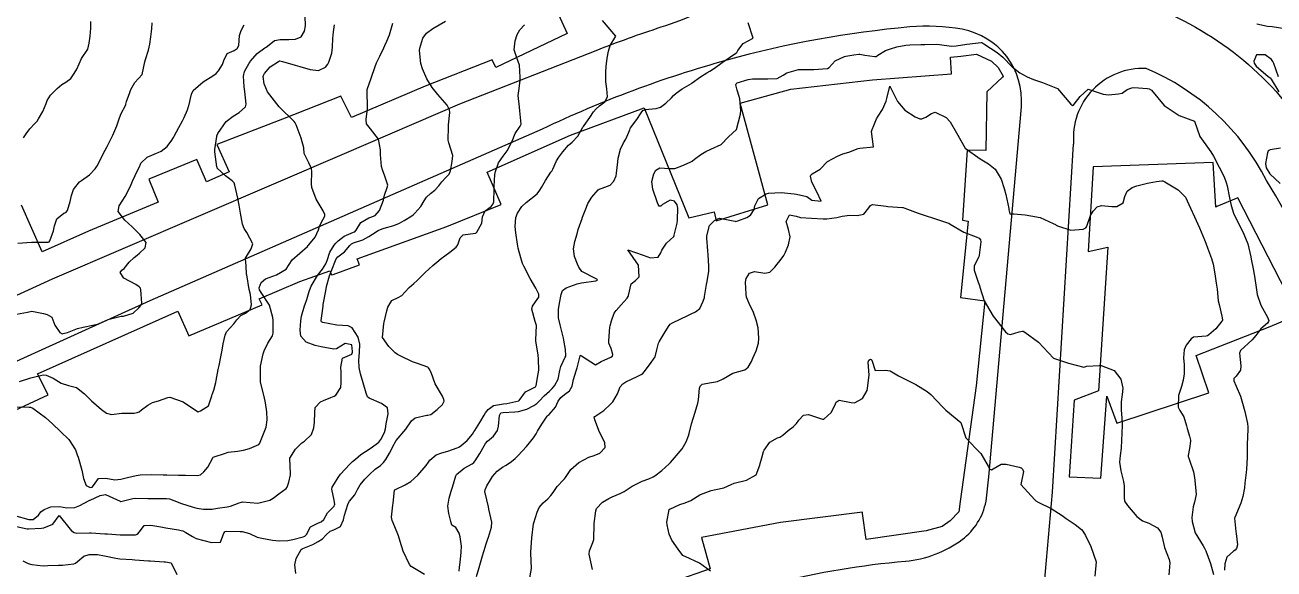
# Model space of a CAD drawing. Header units: metres. Extents: x 286371 to 293043, y 7462578 to 7466404.
# Drawn here: x 291481.8 to 291645.5, y 7463608.9 to 7463680.2 of the extents above; entities that cross this region are included whole.
import ezdxf

# ---------------------------------------------------------------- set-up
doc = ezdxf.new("R2010")
doc.units = ezdxf.units.M
doc.header["$MEASUREMENT"] = 0
for name, color, linetype in [('Curvas de Nivel 1m', 11, 'Continuous'), ('Curvas de Nivel 5m', 15, 'Continuous'), ('Edificações', 30, 'Continuous'), ('Vias primárias', 230, 'Continuous')]:
    doc.layers.add(name, color=color, linetype=linetype)

msp = doc.modelspace()

# ---------------------------------------------------------------- linework, layer by layer
at = {"layer": 'Curvas de Nivel 1m', "flags": 128}
for points, elevation in [([(291480.27, 7463614.54), (291482.09, 7463614.14), (291482.27, 7463614.13), (291483.97, 7463614.23), (291484.27, 7463614.28), (291485.43, 7463614.75), (291486.29, 7463615.89), (291487.91, 7463613.87), (291488.26, 7463613.64), (291488.53, 7463613.59), (291490.26, 7463613.62), (291490.48, 7463613.61), (291492.26, 7463613.49), (291492.59, 7463613.47), (291494.26, 7463613.36), (291494.68, 7463613.35), (291496.26, 7463613.37), (291496.56, 7463613.44), (291496.8, 7463613.74), (291497.42, 7463614.59), (291498.28, 7463614.61), (291499.58, 7463614.38), (291500.27, 7463614.28), (291501.93, 7463614), (291502.27, 7463613.94), (291502.49, 7463613.87), (291502.9, 7463613.64), (291503.74, 7463613.12), (291504.24, 7463612.89), (291505.25, 7463612.62), (291506.24, 7463612.33), (291507.41, 7463612.39), (291507.87, 7463613.56), (291508.05, 7463613.77), (291508.26, 7463613.82), (291510, 7463613.79), (291510.26, 7463613.77), (291511.24, 7463613.51), (291512.25, 7463613.05), (291512.83, 7463612.9), (291514.24, 7463612.64), (291515.13, 7463612.56), (291516.24, 7463612.6), (291516.91, 7463612.76), (291518.25, 7463613.07), (291518.49, 7463613.16), (291518.68, 7463613.4), (291519.24, 7463614.42), (291520.28, 7463614.93), (291520.6, 7463615.05), (291520.97, 7463615.36), (291521.43, 7463616.22), (291522.31, 7463617.1), (291522.39, 7463617.27), (291522.4, 7463617.34), (291522.32, 7463617.91), (291522.02, 7463619.35), (291522.08, 7463619.61), (291522.35, 7463620.07), (291522.83, 7463620.87), (291523.17, 7463621.33), (291523.76, 7463621.95), (291524.39, 7463622.61), (291524.74, 7463622.97), (291525.1, 7463623.3), (291525.83, 7463623.87), (291526.42, 7463624.27), (291527.03, 7463624.67), (291527.85, 7463625.26), (291528.17, 7463625.53), (291528.44, 7463625.87), (291528.94, 7463626.77), (291529.07, 7463627.25), (291529.16, 7463627.92), (291529.4, 7463629.24), (291529.3, 7463630.02), (291528.52, 7463630.57), (291526.91, 7463631.28), (291526.71, 7463631.45), (291526.54, 7463631.92), (291526.13, 7463633.29), (291525.78, 7463634.49), (291525.61, 7463635.29), (291525.57, 7463636.26), (291525.66, 7463637.29), (291525.7, 7463638.35), (291525.49, 7463639.29), (291524.67, 7463640.53), (291524.15, 7463640.79), (291522.68, 7463640.88), (291520.83, 7463641.23), (291520.68, 7463641.28), (291520.61, 7463641.38), (291520.6, 7463641.47), (291520.69, 7463642.09), (291520.87, 7463643.37), (291520.9, 7463643.56), (291521.23, 7463645.36), (291521.31, 7463645.93), (291521.7, 7463647.35), (291522.02, 7463648.12), (291522.48, 7463649.34), (291522.57, 7463649.57), (291522.81, 7463649.82), (291523.69, 7463650.46), (291524.37, 7463651.31), (291524.6, 7463651.55), (291524.84, 7463651.65), (291526.09, 7463652.04), (291526.85, 7463652.47), (291527.34, 7463652.78), (291528.11, 7463653.26), (291528.61, 7463653.51), (291528.87, 7463653.58), (291530.16, 7463653.94), (291530.88, 7463654.24), (291531.52, 7463654.57), (291532.51, 7463655.19), (291532.71, 7463655.37), (291532.9, 7463655.55), (291533.68, 7463656.41), (291534.13, 7463657.17), (291534.42, 7463657.67), (291534.94, 7463658.15), (291535.51, 7463658.58), (291536.05, 7463659.14), (291536.45, 7463659.65), (291536.97, 7463660.23), (291537.4, 7463660.69), (291537.59, 7463661.12), (291537.81, 7463662.31), (291537.86, 7463663.11), (291537.36, 7463664.79), (291537.29, 7463665.12), (291537.31, 7463666.89), (291537.32, 7463667.12), (291537.48, 7463668.75), (291537.43, 7463669.12), (291537.12, 7463669.71), (291535.9, 7463671.14), (291535.16, 7463672.03), (291534.49, 7463673.16), (291533.9, 7463674.47), (291533.7, 7463675.18), (291533.53, 7463676.88), (291533.55, 7463677.18), (291533.93, 7463678.5), (291534.45, 7463679.17), (291535.27, 7463679.76), (291536.93, 7463680.76)], 717), ([(291480.41, 7463615.87), (291482.29, 7463615.35), (291482.85, 7463615.38), (291483.55, 7463615.94), (291483.87, 7463616.36), (291484.31, 7463616.67), (291485.2, 7463617.03), (291486.31, 7463617.05), (291487.29, 7463616.9), (291488.31, 7463616.94), (291488.99, 7463617.18), (291490.2, 7463617.84), (291490.28, 7463617.88), (291490.32, 7463617.89), (291491.63, 7463618.52), (291492.34, 7463618.66), (291494.25, 7463617.78), (291494.32, 7463617.74), (291494.37, 7463617.73), (291494.55, 7463617.77), (291495.95, 7463618.13), (291496.33, 7463618.17), (291497.91, 7463618.14), (291498.33, 7463618.13), (291499.9, 7463618.12), (291500.33, 7463618.12), (291500.72, 7463618.06), (291501.86, 7463617.65), (291502.2, 7463617.52), (291502.32, 7463617.48), (291503.7, 7463617.01), (291504.31, 7463616.84), (291505.2, 7463616.71), (291506.31, 7463616.73), (291507.04, 7463616.85), (291508.31, 7463617.01), (291508.75, 7463617.11), (291509.88, 7463617.53), (291510.19, 7463617.65), (291510.32, 7463617.67), (291512.31, 7463617.49), (291513.87, 7463617.92), (291514.32, 7463618.16), (291515.06, 7463618.73), (291516.02, 7463619.44), (291516.16, 7463619.62), (291516.36, 7463620.26), (291516.59, 7463621.21), (291516.62, 7463621.43), (291516.51, 7463623.33), (291516.52, 7463623.43), (291517.25, 7463624.6), (291518.07, 7463625.41), (291518.29, 7463625.56), (291518.45, 7463625.66), (291519.35, 7463626.5), (291519.66, 7463627.39), (291519.74, 7463628.14), (291519.78, 7463629.39), (291519.85, 7463630.05), (291520.53, 7463630.82), (291520.91, 7463630.99), (291521.87, 7463631.35), (291522.33, 7463631.56), (291522.54, 7463631.69), (291523.19, 7463632.7), (291523.23, 7463633.33), (291523.25, 7463634.67), (291523.2, 7463635.34), (291523.43, 7463636.52), (291524.62, 7463637.06), (291524.72, 7463637.31), (291524.73, 7463637.42), (291524.64, 7463638.26), (291523.77, 7463638.46), (291522.63, 7463637.77), (291522.28, 7463637.7), (291520.63, 7463638.02), (291519.85, 7463638.17), (291518.64, 7463638.63), (291517.96, 7463639.41), (291517.86, 7463640.22), (291517.96, 7463641.42), (291518.05, 7463642.06), (291518.44, 7463643.41), (291518.51, 7463643.62), (291518.73, 7463644.24), (291519, 7463645.14), (291519.09, 7463645.4), (291519.33, 7463645.97), (291520.16, 7463647.38), (291520.79, 7463648.2), (291521.25, 7463648.9), (291521.41, 7463649.36), (291521.74, 7463650.43), (291522.31, 7463651.34), (291522.55, 7463651.63), (291522.84, 7463651.93), (291523.65, 7463652.53), (291524.86, 7463653.04), (291525.04, 7463653.12), (291525.2, 7463653.3), (291525.84, 7463654.33), (291526.89, 7463654.94), (291527.14, 7463655.02), (291527.69, 7463655.26), (291528.27, 7463655.89), (291528.78, 7463657.25), (291528.81, 7463657.36), (291528.93, 7463657.9), (291529.29, 7463658.9), (291529.35, 7463659.24), (291528.97, 7463660.42), (291528.65, 7463661.25), (291528.55, 7463661.69), (291528.38, 7463663.25), (291528.4, 7463663.88), (291528.13, 7463665.26), (291527.07, 7463666.6), (291526.55, 7463667.28), (291526.52, 7463667.86), (291526.69, 7463669.28), (291526.71, 7463669.69), (291526.63, 7463671.28), (291526.65, 7463671.79), (291527.17, 7463673.27), (291527.68, 7463674.78), (291527.88, 7463675.26), (291528.3, 7463676.17), (291528.82, 7463677.25), (291528.96, 7463677.53), (291529.25, 7463678.1), (291529.57, 7463678.93), (291529.66, 7463679.24), (291530.03, 7463680.49)], 716), ([(291480.84, 7463651.62), (291482.64, 7463651.75), (291482.84, 7463651.75), (291484.67, 7463651.75), (291484.84, 7463651.74), (291484.97, 7463651.78), (291485.05, 7463651.91), (291485.52, 7463653.25), (291485.66, 7463653.9), (291485.97, 7463654.82), (291486.9, 7463655.55), (291487.13, 7463655.65), (291487.38, 7463655.88), (291487.71, 7463657.08), (291487.87, 7463657.87), (291488.17, 7463658.64), (291488.96, 7463659.68), (291489.05, 7463659.76), (291489.19, 7463659.85), (291490.23, 7463660.58), (291490.99, 7463661.36), (291491.18, 7463661.64), (291491.28, 7463661.82), (291491.85, 7463662.97), (291492.29, 7463663.81), (291492.55, 7463664.29), (291493.05, 7463665.24), (291493.23, 7463665.61), (291493.32, 7463665.79), (291493.85, 7463667.01), (291494.09, 7463667.78), (291494.35, 7463668.53), (291495, 7463669.77), (291495.03, 7463669.85), (291495.12, 7463670.19), (291495.53, 7463671.37), (291495.68, 7463671.76), (291496.2, 7463672.7), (291497.17, 7463673.73), (291497.51, 7463675.42), (291497.6, 7463675.73), (291497.99, 7463676.95), (291498.16, 7463677.72), (291498.3, 7463678.67), (291498.41, 7463679.72), (291498.48, 7463680.51)], 712), ([(291481.06, 7463633.48), (291482.56, 7463633.95), (291484.18, 7463634.33), (291484.57, 7463634.31), (291485.47, 7463633.91), (291486.55, 7463633.23), (291487.48, 7463632.95), (291488.55, 7463632.69), (291489.61, 7463631.85), (291490.52, 7463630.95), (291491.81, 7463629.81), (291492.5, 7463629.32), (291493.14, 7463629.15), (291494.5, 7463629.3), (291496.09, 7463629.33), (291496.5, 7463629.38), (291496.74, 7463629.49), (291497.07, 7463629.73), (291497.88, 7463630.35), (291498.52, 7463630.7), (291499.28, 7463630.94), (291500.53, 7463631.38), (291500.79, 7463631.41), (291502.52, 7463630.78), (291504.27, 7463629.62), (291504.5, 7463629.5), (291504.59, 7463629.52), (291504.81, 7463629.61), (291505.83, 7463630.28), (291506.3, 7463631.59), (291506.35, 7463631.77), (291506.55, 7463632.33), (291506.79, 7463633.35), (291506.84, 7463633.58), (291507.13, 7463635.03), (291507.24, 7463635.57), (291507.48, 7463636.71), (291507.64, 7463637.57), (291507.79, 7463638.41), (291508.03, 7463639.56), (291508.22, 7463640), (291508.67, 7463640.52), (291509.17, 7463641.05), (291509.57, 7463641.54), (291510.1, 7463642.13), (291510.7, 7463642.44), (291511.3, 7463642.92), (291511.48, 7463643.51), (291511.35, 7463644.9), (291511.2, 7463645.52), (291510.86, 7463647.44), (291510.85, 7463647.52), (291510.79, 7463648.69), (291510.69, 7463649.53), (291510.69, 7463649.64), (291510.81, 7463649.88), (291511.45, 7463650.89), (291511.68, 7463651.51), (291510.86, 7463653.03), (291510.52, 7463653.53), (291510.31, 7463654.1), (291510.05, 7463655.54), (291509.88, 7463656.58), (291509.69, 7463657.54), (291509.3, 7463659.21), (291509.2, 7463659.55), (291508.97, 7463659.78), (291508.07, 7463660.47), (291506.99, 7463661.44), (291506.97, 7463661.58), (291506.96, 7463661.62), (291506.69, 7463663.59), (291506.7, 7463663.92), (291506.95, 7463665.59), (291506.96, 7463665.68), (291507.06, 7463666.01), (291508.16, 7463667.56), (291509.09, 7463668.27), (291509.86, 7463668.78), (291510.7, 7463669.52), (291510.79, 7463669.85), (291510.62, 7463671.52), (291510.54, 7463672.14), (291510.44, 7463673.53), (291510.58, 7463674.13), (291511.2, 7463675.22), (291511.3, 7463675.41), (291511.36, 7463675.51), (291512.22, 7463676.5), (291513.23, 7463677.23), (291513.39, 7463677.32), (291513.59, 7463677.48), (291514.52, 7463678.19), (291515.25, 7463678.35), (291516.37, 7463678.32), (291517.25, 7463678.38), (291518, 7463678.67), (291518.44, 7463679.41), (291518.55, 7463680.13), (291518.52, 7463681.41)], 714), ([(291481.59, 7463665.42), (291481.93, 7463665.96), (291482.42, 7463666.6), (291483.07, 7463667.3), (291483.39, 7463667.63), (291483.58, 7463667.94), (291484.13, 7463668.89), (291484.56, 7463669.92), (291484.7, 7463670.34), (291485.14, 7463671.05), (291485.58, 7463671.47), (291486.03, 7463671.9), (291486.64, 7463672.41), (291487.16, 7463672.72), (291487.81, 7463673.24), (291488.26, 7463673.87), (291488.59, 7463674.46), (291489.21, 7463675.85), (291490.02, 7463677.06), (291490.21, 7463677.84), (291490.32, 7463678.78), (291490.44, 7463679.84), (291490.44, 7463680.68)], 711), ([(291534.18, 7463608.15), (291532.41, 7463609.19), (291532.2, 7463609.45), (291531.36, 7463611.21), (291530.97, 7463612.49), (291530.77, 7463613.22), (291530.27, 7463614.4), (291529.91, 7463615.23), (291529.86, 7463615.66), (291530.03, 7463617.23), (291530.06, 7463617.49), (291530.25, 7463619.23), (291530.29, 7463619.28), (291530.35, 7463619.32), (291531.63, 7463619.93), (291532.36, 7463620.37), (291533.31, 7463621.18), (291534.39, 7463622.44), (291534.68, 7463622.87), (291534.87, 7463623.15), (291535.7, 7463623.85), (291536.42, 7463624.1), (291537.21, 7463624.33), (291538.43, 7463624.76), (291538.65, 7463624.87), (291538.98, 7463625.09), (291539.78, 7463625.74), (291540.46, 7463626.57), (291540.65, 7463626.87), (291540.78, 7463627.06), (291541.44, 7463628.09), (291541.97, 7463629.04), (291542.17, 7463629.37), (291542.51, 7463629.78), (291543.23, 7463630.31), (291544.52, 7463630.54), (291544.94, 7463630.58), (291546.52, 7463630.95), (291546.54, 7463630.95), (291546.57, 7463630.97), (291547.39, 7463632.11), (291548.55, 7463632.68), (291548.72, 7463632.77), (291548.81, 7463632.94), (291549.05, 7463634.47), (291549.16, 7463634.94), (291549.13, 7463636.41), (291549.05, 7463636.94), (291548.78, 7463638.81), (291548.77, 7463638.94), (291548.83, 7463640.8), (291548.81, 7463640.94), (291548.69, 7463641.33), (291548.25, 7463642.95), (291548.31, 7463643.36), (291548.73, 7463643.9), (291549.14, 7463644.54), (291549.15, 7463644.94), (291548.76, 7463645.72), (291548.02, 7463646.96), (291547.17, 7463648.59), (291547.02, 7463648.97), (291546.81, 7463649.7), (291546.45, 7463650.98), (291546.34, 7463651.48), (291546.15, 7463652.99), (291546.06, 7463653.8), (291546.14, 7463654.99), (291546.34, 7463655.55), (291546.92, 7463656.44), (291547.49, 7463656.96), (291548.94, 7463658.1), (291549.3, 7463658.58), (291549.5, 7463658.93), (291550.05, 7463659.83), (291550.74, 7463660.91), (291550.84, 7463661.05), (291550.99, 7463661.32), (291551.49, 7463662.41), (291551.77, 7463662.89), (291552.3, 7463663.61), (291553.04, 7463664.46), (291553.25, 7463664.66), (291553.52, 7463664.87), (291554.26, 7463665.65), (291554.94, 7463666.85), (291554.99, 7463666.93), (291555.08, 7463667.06), (291555.82, 7463668.11), (291556.33, 7463668.83), (291556.67, 7463669.26), (291557.12, 7463669.62), (291557.79, 7463670.14), (291558.15, 7463670.8), (291558.09, 7463671.87), (291557.94, 7463672.8), (291557.92, 7463674.07), (291557.97, 7463674.8), (291558.12, 7463675.89), (291558.27, 7463676.8), (291558.5, 7463677.53), (291559.25, 7463678.78), (291557.5, 7463680.81)], 719), ([(291480.7, 7463642.31), (291482.1, 7463642.57), (291482.71, 7463642.69), (291484.23, 7463642.41), (291484.7, 7463642.24), (291485.29, 7463641.92), (291485.71, 7463640.88), (291486.36, 7463639.9), (291486.66, 7463639.74), (291486.81, 7463639.75), (291487.35, 7463639.88), (291488.67, 7463640.4), (291489.42, 7463640.59), (291490.68, 7463640.88), (291491.45, 7463641.04), (291492.68, 7463641.59), (291492.82, 7463641.65), (291493.35, 7463641.78), (291494.42, 7463642.04), (291494.69, 7463642.04), (291495.99, 7463642.45), (291496.71, 7463643.13), (291496.99, 7463643.45), (291497.13, 7463643.73), (291496.98, 7463645.5), (291496.93, 7463645.73), (291496.76, 7463645.9), (291496.31, 7463646.19), (291494.77, 7463647.01), (291494.27, 7463647.77), (291494.49, 7463648.06), (291494.79, 7463648.3), (291495.43, 7463649.13), (291496.11, 7463649.75), (291496.51, 7463650.05), (291496.82, 7463650.32), (291497.54, 7463651.01), (291497.68, 7463651.72), (291496.86, 7463652.75), (291495.83, 7463653.75), (291494.89, 7463654.62), (291494.02, 7463655.78), (291494.16, 7463656.53), (291494.93, 7463657.76), (291495.62, 7463659.09), (291495.9, 7463659.75), (291496.23, 7463660.49), (291496.83, 7463661.74), (291496.88, 7463661.85), (291497, 7463662.09), (291497.82, 7463662.92), (291499.02, 7463663.41), (291499.24, 7463663.49), (291499.65, 7463663.7), (291500.42, 7463664.29), (291501.05, 7463665.14), (291501.24, 7463665.48), (291501.36, 7463665.67), (291501.96, 7463666.77), (291502.43, 7463667.65), (291502.65, 7463668.1), (291503.11, 7463669.11), (291503.23, 7463669.53), (291503.26, 7463669.64), (291503.6, 7463671.18), (291503.84, 7463671.63), (291505.16, 7463672.8), (291506.4, 7463673.59), (291506.87, 7463673.89), (291507.18, 7463674.22), (291507.7, 7463675.06), (291507.86, 7463675.56), (291508.29, 7463676.49), (291509.22, 7463676.89), (291509.63, 7463677.14), (291509.83, 7463677.54), (291509.92, 7463678.87), (291510.13, 7463679.53), (291510.54, 7463680.26)], 713), ([(291517.31, 7463608.29), (291517.18, 7463609.42), (291517.36, 7463610.26), (291518.01, 7463611.41), (291518.12, 7463611.51), (291518.23, 7463611.55), (291519.53, 7463612.09), (291520.24, 7463612.46), (291520.8, 7463612.81), (291521.26, 7463613.36), (291521.79, 7463613.83), (291522.26, 7463614.01), (291523.16, 7463614.44), (291523.54, 7463615.33), (291523.68, 7463615.93), (291524.1, 7463617.32), (291524.15, 7463617.48), (291524.32, 7463617.76), (291525.02, 7463618.62), (291525.39, 7463619.3), (291525.75, 7463619.9), (291526.36, 7463620.66), (291526.67, 7463620.98), (291526.95, 7463621.28), (291527.69, 7463621.96), (291528.39, 7463622.46), (291528.81, 7463622.83), (291529.08, 7463623.24), (291529.57, 7463624.08), (291530.18, 7463625.23), (291530.26, 7463625.4), (291530.44, 7463625.71), (291531.74, 7463627.2), (291532.48, 7463628.29), (291532.94, 7463628.72), (291534.49, 7463629.03), (291534.6, 7463629.05), (291535, 7463629.15), (291535.84, 7463629.8), (291536.51, 7463630.46), (291536.75, 7463630.89), (291536.71, 7463631.12), (291536.53, 7463631.56), (291535.56, 7463633.14), (291535.06, 7463634.67), (291534.78, 7463635.15), (291534.7, 7463635.25), (291534.6, 7463635.35), (291533.26, 7463635.83), (291532.61, 7463636.05), (291531.05, 7463636.78), (291530.62, 7463637.02), (291530.34, 7463637.22), (291529.47, 7463638.07), (291528.65, 7463639.24), (291528.85, 7463641.07), (291528.87, 7463641.24), (291529.21, 7463642.73), (291529.37, 7463643.23), (291529.88, 7463644.08), (291530.73, 7463644.48), (291531.18, 7463644.76), (291531.6, 7463645.2), (291532.16, 7463645.78), (291532.76, 7463646.32), (291533.21, 7463646.73), (291533.66, 7463647.17), (291534.23, 7463647.72), (291534.79, 7463648.25), (291535.27, 7463648.68), (291535.79, 7463649.14), (291536.34, 7463649.6), (291536.82, 7463649.95), (291537.49, 7463650.45), (291538.32, 7463651.1), (291538.54, 7463651.4), (291538.85, 7463652.32), (291539.22, 7463652.73), (291540.86, 7463652.92), (291540.95, 7463652.97), (291541.03, 7463653.06), (291541.67, 7463654.26), (291541.77, 7463655.05), (291542.11, 7463655.84), (291542.91, 7463656.42), (291543.19, 7463656.76), (291543.24, 7463657.03), (291543.28, 7463658.7), (291543.3, 7463659.03), (291543.4, 7463660.61), (291543.47, 7463661.03), (291543.88, 7463662.14), (291544.49, 7463663.01), (291545.02, 7463663.71), (291545.65, 7463664.99), (291546.05, 7463665.99), (291546.72, 7463666.97), (291546.82, 7463667.22), (291546.68, 7463668.97), (291546.61, 7463669.47), (291546.44, 7463670.97), (291546.52, 7463671.61), (291546.73, 7463672.97), (291546.73, 7463673.41), (291546.62, 7463674.97), (291546.26, 7463675.94), (291545.94, 7463676.98), (291546.07, 7463678.16), (291546.31, 7463678.98), (291546.65, 7463679.6), (291547.28, 7463680.26)], 718), ([(291541, 7463607.88), (291541.33, 7463609.05), (291541.76, 7463610.58), (291541.89, 7463611.04), (291541.97, 7463611.3), (291542.24, 7463612.15), (291542.47, 7463612.81), (291542.55, 7463613.03), (291542.95, 7463614.35), (291542.99, 7463615.02), (291542.62, 7463616.71), (291542.55, 7463617.03), (291542.33, 7463617.93), (291542.08, 7463619.04), (291542.11, 7463619.27), (291542.36, 7463619.77), (291542.81, 7463620.58), (291543.09, 7463621.02), (291543.71, 7463621.69), (291544.39, 7463622.21), (291544.88, 7463622.51), (291545.56, 7463622.99), (291546.04, 7463623.35), (291546.42, 7463623.7), (291547, 7463624.39), (291547.52, 7463624.96), (291547.95, 7463625.44), (291548.45, 7463626.09), (291548.8, 7463626.6), (291549, 7463626.94), (291549.53, 7463627.87), (291550.25, 7463628.92), (291550.38, 7463629.03), (291550.5, 7463629.12), (291551.34, 7463630.08), (291551.7, 7463630.9), (291552.04, 7463631.39), (291552.54, 7463631.77), (291553.19, 7463632.23), (291553.52, 7463632.87), (291553.72, 7463633.71), (291554.07, 7463634.86), (291554.19, 7463635.26), (291554.59, 7463636.85), (291554.6, 7463636.87), (291554.61, 7463636.91), (291554.74, 7463636.85), (291556.6, 7463635.65), (291557.34, 7463636.07), (291558.61, 7463636.65), (291558.82, 7463636.79), (291558.86, 7463637.03), (291558.63, 7463637.79), (291558.33, 7463638.49), (291558.33, 7463638.8), (291558.47, 7463640.59), (291558.5, 7463640.79), (291558.68, 7463641.41), (291559.05, 7463642.43), (291559.28, 7463642.78), (291559.97, 7463643.51), (291560.73, 7463644.4), (291560.87, 7463644.61), (291560.93, 7463644.75), (291561.24, 7463646.26), (291561.83, 7463646.74), (291562.32, 7463647.19), (291562.24, 7463648.73), (291560.83, 7463650.75), (291562.82, 7463650.06), (291563.81, 7463649.71), (291564.82, 7463649.78), (291565.16, 7463650.36), (291565.29, 7463650.69), (291565.9, 7463651.63), (291566.86, 7463652.5), (291566.9, 7463652.63), (291566.91, 7463652.66), (291567.29, 7463654.25), (291567.35, 7463654.66), (291567.38, 7463656.19), (291567.28, 7463656.66), (291566.93, 7463657.13), (291566.36, 7463657.25), (291565.37, 7463656.69), (291565.14, 7463656.47), (291564.92, 7463656.48), (291564.81, 7463656.7), (291564.73, 7463656.89), (291564.08, 7463658.71), (291563.97, 7463659.71), (291564.24, 7463660.71), (291564.51, 7463661.18), (291565, 7463661.5), (291566.26, 7463661.41), (291567, 7463661.42), (291567.9, 7463661.75), (291569.01, 7463662.23), (291569.26, 7463662.38), (291569.58, 7463662.63), (291570.38, 7463663.26), (291571.03, 7463663.64), (291571.69, 7463663.94), (291573.04, 7463664.57), (291574.04, 7463665.57), (291575.07, 7463666.54), (291575.59, 7463668.53), (291575.62, 7463669.04), (291575.49, 7463670.54), (291575.44, 7463670.84), (291575.15, 7463671.69), (291575, 7463672.37), (291575.04, 7463672.54), (291575.17, 7463672.64), (291576.6, 7463673.09), (291577.17, 7463673.16), (291578.48, 7463673.18), (291579.17, 7463673.16), (291580.39, 7463673.24), (291581.18, 7463673.66), (291581.65, 7463673.98), (291583.19, 7463674.41), (291585.19, 7463674.38), (291587.01, 7463674.54), (291587.2, 7463674.67), (291588.01, 7463675.54), (291589.22, 7463676.11), (291589.39, 7463676.15), (291590.46, 7463676.31), (291591.12, 7463676.4), (291591.23, 7463676.4), (291591.88, 7463676.28), (291593.22, 7463676.09), (291593.38, 7463676.11), (291593.6, 7463676.26), (291594.59, 7463676.89), (291595.24, 7463677.11), (291596.1, 7463677.36), (291597.25, 7463677.61), (291597.79, 7463677.65), (291599.25, 7463677.66), (291599.75, 7463677.67), (291601.25, 7463677.72), (291601.69, 7463677.69), (291603.24, 7463677.48), (291603.85, 7463677.5), (291605.25, 7463677.74), (291607.16, 7463677.95), (291607.25, 7463677.94), (291607.51, 7463677.78), (291609.23, 7463676.64), (291609.99, 7463676), (291611.2, 7463674.77), (291612.2, 7463673.97), (291613.18, 7463673.44), (291614.02, 7463673.09), (291615.17, 7463672.7), (291617.15, 7463671.89), (291618.89, 7463669.87), (291619.12, 7463669.69), (291619.26, 7463669.73), (291619.33, 7463669.86), (291620.12, 7463670.87), (291621.15, 7463671.83), (291623.14, 7463671.16), (291623.85, 7463671.09), (291625.15, 7463671.2), (291625.61, 7463671.31), (291626.29, 7463671.76), (291626.9, 7463672), (291627.16, 7463672.02), (291628.97, 7463671.91), (291629.16, 7463671.87), (291629.47, 7463671.71), (291631.12, 7463669.68), (291633.1, 7463668.38), (291635.09, 7463667.62), (291635.83, 7463665.61), (291637.04, 7463663.9), (291637.26, 7463663.59), (291637.59, 7463663.02), (291638.35, 7463661.57), (291638.99, 7463660.31), (291639.28, 7463659.56), (291639.39, 7463659.13), (291639.69, 7463657.55), (291639.91, 7463656.56), (291640.24, 7463655.54), (291640.88, 7463654.19), (291641.23, 7463653.53), (291641.6, 7463652.79), (291642.1, 7463651.52), (291642.5, 7463649.83), (291642.56, 7463649.51), (291642.8, 7463648.26), (291642.95, 7463647.5), (291642.99, 7463647.29), (291643.24, 7463645.5), (291643.34, 7463644.9), (291643.81, 7463643.49), (291644.7, 7463641.9), (291644.84, 7463641.47), (291644.83, 7463641.34), (291644.69, 7463641.13), (291643.8, 7463640.37), (291643.15, 7463639.5), (291642.66, 7463638.93), (291641.14, 7463637.53), (291640.99, 7463637.17), (291641.19, 7463635.53), (291641.15, 7463634.97), (291640.58, 7463634.17), (291640.28, 7463633.84), (291640.28, 7463633.54), (291640.56, 7463632.84), (291641.14, 7463631.53), (291641.41, 7463630.64), (291641.71, 7463629.52), (291642.05, 7463627.95), (291642.09, 7463627.51), (291642.04, 7463625.92), (291642.02, 7463625.51), (291642.02, 7463623.91), (291642.02, 7463623.51), (291641.92, 7463621.98), (291641.87, 7463621.51), (291641.73, 7463620.15), (291641.65, 7463619.52), (291641.45, 7463618.4), (291641.17, 7463617.52), (291640.39, 7463615.63), (291640.37, 7463615.54), (291640.54, 7463613.81), (291640.59, 7463613.54), (291640.76, 7463612.05), (291640.61, 7463611.54), (291640.45, 7463611.32), (291640.23, 7463611.2), (291639.37, 7463610.41), (291639.09, 7463609.56), (291639.04, 7463608.71)], 721), ([(291547.9, 7463607.22), (291548.19, 7463608.94), (291548.11, 7463610.95), (291548.12, 7463611.06), (291548.25, 7463612.94), (291548.45, 7463614.78), (291548.48, 7463614.94), (291548.93, 7463616.31), (291549.22, 7463616.93), (291549.72, 7463617.53), (291550.33, 7463618.09), (291550.75, 7463618.5), (291551.03, 7463618.9), (291551.57, 7463619.68), (291552.37, 7463620.55), (291552.54, 7463620.71), (291552.67, 7463620.88), (291553.35, 7463621.91), (291554.4, 7463622.85), (291555.7, 7463623.55), (291556.42, 7463623.77), (291557.17, 7463624.06), (291557.83, 7463624.8), (291557.8, 7463625.45), (291557.13, 7463626.81), (291556.49, 7463628.44), (291556.42, 7463628.83), (291556.45, 7463628.87), (291556.5, 7463628.89), (291557.67, 7463629.65), (291558.52, 7463630.45), (291558.69, 7463630.63), (291558.84, 7463630.79), (291559.47, 7463631.85), (291559.81, 7463632.78), (291560.15, 7463633.18), (291560.56, 7463633.42), (291561.94, 7463634.1), (291562.58, 7463634.39), (291562.79, 7463634.52), (291562.97, 7463634.72), (291563.65, 7463635.65), (291564.39, 7463636.7), (291564.46, 7463636.86), (291564.63, 7463637.61), (291564.85, 7463638.48), (291564.94, 7463638.69), (291565.59, 7463639.75), (291566.14, 7463640.67), (291566.38, 7463640.97), (291566.68, 7463641.18), (291567.7, 7463641.64), (291568.7, 7463642.13), (291569.03, 7463642.3), (291569.7, 7463642.62), (291570.26, 7463643.06), (291570.72, 7463643.99), (291570.86, 7463644.48), (291570.88, 7463644.6), (291571.15, 7463646.2), (291571.22, 7463646.6), (291571.43, 7463647.95), (291571.46, 7463648.59), (291571.34, 7463650.07), (291571.29, 7463650.6), (291571.16, 7463652.29), (291571.16, 7463652.6), (291571.54, 7463653.94), (291572.17, 7463654.59), (291572.64, 7463654.83), (291572.9, 7463654.89), (291574.65, 7463654.55), (291574.88, 7463654.49), (291574.95, 7463654.48), (291575.24, 7463654.54), (291576.43, 7463654.98), (291576.9, 7463655.29), (291577.37, 7463656.05), (291577.46, 7463656.51), (291577.95, 7463657.48), (291578.95, 7463658.1), (291579.26, 7463658.17), (291580.94, 7463658.27), (291582.62, 7463658.1), (291582.94, 7463658.05), (291584.28, 7463657.75), (291584.93, 7463657.24), (291586.18, 7463657.11), (291585.61, 7463658.37), (291584.96, 7463659.6), (291584.79, 7463660.39), (291584.83, 7463660.53), (291584.98, 7463660.72), (291586.02, 7463661.34), (291587.01, 7463662.35), (291588.31, 7463663.04), (291589.02, 7463663.33), (291589.79, 7463663.55), (291591.03, 7463664.04), (291591.23, 7463664.1), (291593.03, 7463664.26), (291592.76, 7463666.27), (291592.84, 7463666.51), (291593.09, 7463667.06), (291593.43, 7463667.92), (291593.65, 7463668.26), (291594.22, 7463669.15), (291594.67, 7463670.24), (291594.77, 7463670.61), (291595.16, 7463672.23), (291596.16, 7463670.22), (291597.12, 7463669.08), (291598.49, 7463668.18), (291599.09, 7463667.94), (291599.35, 7463667.91), (291599.91, 7463668.16), (291600.64, 7463668.62), (291601.1, 7463668.79), (291602.54, 7463668.12), (291603.09, 7463667.52), (291603.93, 7463666.1), (291605.03, 7463664.08), (291607.01, 7463662.68), (291608.11, 7463662.04), (291608.99, 7463661.31), (291609.75, 7463660.01), (291610.18, 7463658.79), (291610.39, 7463658), (291610.76, 7463656.15), (291610.78, 7463656), (291610.91, 7463655.45), (291611.44, 7463655.46), (291612.9, 7463655.32), (291613.65, 7463655.2), (291614.9, 7463654.99), (291616.6, 7463654.2), (291616.89, 7463654.05), (291616.98, 7463653.99), (291617.13, 7463653.9), (291618.88, 7463653.31), (291620.51, 7463653.47), (291620.88, 7463653.64), (291620.96, 7463653.76), (291620.98, 7463653.83), (291621.47, 7463655.26), (291621.82, 7463655.82), (291622.36, 7463656.38), (291622.93, 7463656.56), (291624.29, 7463656.42), (291624.92, 7463656.43), (291625.77, 7463656.92), (291625.98, 7463657.76), (291626.28, 7463658.43), (291626.96, 7463658.92), (291627.55, 7463659.15), (291628.97, 7463659.49), (291629.16, 7463659.52), (291630.12, 7463659.7), (291630.85, 7463659.81), (291630.98, 7463659.79), (291631.24, 7463659.68), (291632.96, 7463658.62), (291633.92, 7463657.64), (291634.82, 7463655.72), (291634.86, 7463655.63), (291634.91, 7463655.53), (291635.76, 7463653.61), (291636.42, 7463652.04), (291636.59, 7463651.6), (291636.83, 7463650.99), (291637.34, 7463649.59), (291637.54, 7463648.85), (291637.77, 7463647.58), (291637.97, 7463646.38), (291638.07, 7463645.57), (291638.23, 7463644.07), (291638.33, 7463643.57), (291638.7, 7463642.03), (291638.79, 7463641.56), (291638.77, 7463641.49), (291638.69, 7463641.38), (291637.89, 7463640.37), (291637.01, 7463639.59), (291636.8, 7463639.45), (291636.66, 7463639.41), (291635, 7463639.27), (291634.66, 7463639.08), (291634.03, 7463638.24), (291633.77, 7463637.64), (291633.68, 7463636.58), (291633.74, 7463635.64), (291633.74, 7463634.49), (291633.61, 7463633.64), (291633.39, 7463632.82), (291633.03, 7463631.65), (291632.99, 7463630.12), (291633.21, 7463629.65), (291633.7, 7463628.84), (291634.07, 7463627.63), (291634.17, 7463627.32), (291634.46, 7463626.3), (291634.59, 7463625.77), (291634.6, 7463625.63), (291634.44, 7463624.68), (291634.29, 7463623.77), (291634.3, 7463623.64), (291634.42, 7463623.28), (291635, 7463621.63), (291635.13, 7463620.87), (291635.25, 7463619.62), (291635.31, 7463618.65), (291635.11, 7463617.62), (291634.93, 7463617.01), (291634.78, 7463615.63), (291634.79, 7463615.12), (291635.19, 7463613.62), (291636.24, 7463611.93), (291636.43, 7463611.6), (291636.58, 7463611.25), (291637.23, 7463609.59), (291637.61, 7463608.16)], 722), ([(291556.18, 7463608.82), (291555.75, 7463610.83), (291555.81, 7463611.25), (291556.25, 7463612.34), (291556.35, 7463612.73), (291556.36, 7463612.82), (291556.41, 7463614.7), (291556.42, 7463614.82), (291556.61, 7463616.52), (291556.72, 7463616.82), (291557.49, 7463617.65), (291558.33, 7463618.12), (291558.79, 7463618.33), (291559.84, 7463618.77), (291560.18, 7463618.93), (291560.35, 7463619.05), (291561.38, 7463619.73), (291562.37, 7463620.23), (291562.72, 7463620.38), (291563.57, 7463620.72), (291564.13, 7463620.96), (291564.38, 7463621.1), (291565.3, 7463621.78), (291566.23, 7463622.68), (291566.32, 7463622.76), (291566.41, 7463622.85), (291567.96, 7463624.64), (291568.45, 7463625.55), (291568.76, 7463626.33), (291568.87, 7463626.63), (291569.18, 7463627.92), (291569.4, 7463628.62), (291569.67, 7463629.45), (291570.01, 7463630.61), (291570.09, 7463631.05), (291570.22, 7463632.61), (291570.3, 7463632.87), (291570.56, 7463633.12), (291571.8, 7463633.35), (291572.57, 7463633.47), (291573.34, 7463633.8), (291574.58, 7463634.54), (291576.14, 7463634.98), (291576.6, 7463635.35), (291577.02, 7463636.09), (291577.22, 7463636.51), (291577.65, 7463637.48), (291577.95, 7463638.49), (291577.99, 7463639.15), (291577.89, 7463640.5), (291577.66, 7463641.53), (291577.28, 7463642.51), (291576.72, 7463643.69), (291576.38, 7463644.52), (291576.32, 7463644.94), (291576.27, 7463646.52), (291576.34, 7463646.96), (291576.78, 7463647.68), (291577.41, 7463647.88), (291578.78, 7463647.7), (291579.44, 7463647.82), (291580.11, 7463648.46), (291580.42, 7463648.84), (291580.81, 7463649.33), (291581.27, 7463650), (291581.5, 7463650.44), (291581.9, 7463651.38), (291582.11, 7463652.44), (291581.88, 7463653.43), (291581.6, 7463654.44), (291582.01, 7463655.33), (291582.89, 7463655.14), (291583.47, 7463654.99), (291584.89, 7463654.89), (291586.44, 7463654.81), (291586.89, 7463654.8), (291588.24, 7463654.99), (291588.9, 7463655.18), (291589.91, 7463655.3), (291590.9, 7463655.23), (291591.75, 7463655.43), (291592.42, 7463656.27), (291592.63, 7463656.55), (291592.92, 7463656.68), (291594.7, 7463656.45), (291594.92, 7463656.42), (291596.83, 7463656.29), (291596.92, 7463656.28), (291597.15, 7463656.2), (291598.9, 7463655.55), (291599.82, 7463655.24), (291600.9, 7463654.88), (291602.72, 7463654.28), (291602.89, 7463654.22), (291603.07, 7463654.11), (291604.87, 7463653.04), (291606.47, 7463652.45), (291606.86, 7463652.26), (291607.04, 7463652.05), (291607.11, 7463651.8), (291606.88, 7463650.05), (291606.87, 7463650), (291606.82, 7463649.83), (291606.23, 7463648.64), (291606.23, 7463648.06), (291606.77, 7463646.5), (291606.92, 7463646.05), (291606.98, 7463645.83), (291607.55, 7463644.04), (291608.7, 7463642.02), (291610.34, 7463640), (291610.66, 7463639.72), (291611, 7463639.65), (291612.14, 7463639.97), (291612.56, 7463640.08), (291612.67, 7463640.07), (291612.86, 7463639.96), (291614.64, 7463638.65), (291615.31, 7463637.92), (291616.61, 7463636.52), (291618.6, 7463635.87), (291620.6, 7463635.36), (291620.98, 7463635.46), (291622.6, 7463635.58), (291622.86, 7463635.55), (291624.59, 7463634.89), (291625.47, 7463633.77), (291625.72, 7463632.6), (291625.65, 7463631.77), (291625.5, 7463630.8), (291625.5, 7463629.77), (291625.59, 7463628.67), (291625.62, 7463627.77), (291625.57, 7463626.66), (291625.54, 7463625.77), (291625.49, 7463624.72), (291625.35, 7463623.77), (291625.29, 7463622.89), (291625.45, 7463621.77), (291625.8, 7463620.33), (291625.9, 7463619.76), (291625.88, 7463618.23), (291625.95, 7463617.76), (291626.32, 7463617.19), (291627.55, 7463615.74), (291628.29, 7463615.17), (291629.12, 7463614.87), (291630.27, 7463614.26), (291630.71, 7463613.69), (291630.89, 7463613.04), (291631.17, 7463611.68), (291631.77, 7463610.11), (291631.89, 7463609.67), (291631.74, 7463608.11)], 723), ([(291571.67, 7463608.59), (291570.2, 7463609.64), (291568.35, 7463610.51), (291568.21, 7463610.55), (291568.04, 7463610.65), (291567.43, 7463611.45), (291566.61, 7463612.67), (291566.26, 7463613.46), (291565.96, 7463614.68), (291565.94, 7463615.02), (291566.24, 7463616.68), (291566.28, 7463616.71), (291566.31, 7463616.72), (291567.64, 7463617.33), (291568.32, 7463617.57), (291569.1, 7463617.86), (291570.27, 7463618.61), (291570.34, 7463618.65), (291571.75, 7463619.18), (291572.35, 7463619.32), (291573.39, 7463619.53), (291574.36, 7463619.94), (291574.78, 7463620.11), (291576.36, 7463620.51), (291577.64, 7463621.23), (291578.14, 7463622.49), (291578.17, 7463622.72), (291578.41, 7463623.45), (291578.63, 7463624.28), (291578.7, 7463624.48), (291579.42, 7463625.5), (291580.46, 7463626.06), (291580.74, 7463626.17), (291581.15, 7463626.44), (291581.85, 7463627.06), (291582.48, 7463627.5), (291582.94, 7463627.96), (291583.26, 7463628.41), (291583.87, 7463629.03), (291584.51, 7463629.13), (291586.34, 7463628.53), (291586.5, 7463628.51), (291587.48, 7463629.38), (291587.95, 7463630.34), (291588.12, 7463630.75), (291588.53, 7463631.01), (291590.12, 7463630.72), (291590.53, 7463630.68), (291591.6, 7463631.22), (291592.18, 7463632.28), (291592.25, 7463632.59), (291592.44, 7463634.28), (291592.34, 7463636.01), (291592.42, 7463636.28), (291592.62, 7463636.39), (291592.72, 7463636.37), (291592.79, 7463636.27), (291593.26, 7463634.93), (291594.59, 7463634.94), (291595.21, 7463634.85), (291596.3, 7463634.21), (291596.58, 7463634.06), (291596.83, 7463633.95), (291598.56, 7463633.07), (291600.05, 7463632.15), (291600.54, 7463631.77), (291602.13, 7463630.12), (291602.51, 7463629.69), (291604.48, 7463628.08), (291605.14, 7463626.07), (291606.43, 7463624.68), (291607.08, 7463624.04), (291608.07, 7463622.36), (291608.24, 7463622.03), (291608.39, 7463621.91), (291608.52, 7463621.9), (291608.7, 7463622.02), (291609.78, 7463622.63), (291610.4, 7463622.61), (291612.12, 7463622.24), (291612.4, 7463622.14), (291612.57, 7463621.96), (291612.7, 7463621.65), (291612.36, 7463619.96), (291614.18, 7463617.94), (291614.33, 7463617.8), (291614.61, 7463617.65), (291616.32, 7463616.82), (291617.75, 7463615.88), (291618.3, 7463615.5), (291619.45, 7463614.7), (291620.28, 7463614.07), (291620.49, 7463613.84), (291620.84, 7463613.26), (291621.52, 7463611.83), (291622.2, 7463609.81), (291622.05, 7463607.95)], 724), ([(291481.53, 7463609.96), (291482.2, 7463609.58), (291482.68, 7463609.46), (291484.19, 7463609.29), (291484.8, 7463609.31), (291486.2, 7463609.36), (291486.71, 7463609.37), (291488.2, 7463609.55), (291488.43, 7463609.63), (291488.69, 7463609.86), (291489.5, 7463610.56), (291490.22, 7463610.76), (291491.29, 7463610.75), (291492.22, 7463610.61), (291493.72, 7463610.27), (291494.21, 7463610.2), (291495.84, 7463610.11), (291496.2, 7463610.08), (291497.97, 7463609.95), (291498.2, 7463609.93), (291500.05, 7463609.83), (291500.2, 7463609.83), (291500.95, 7463609.67), (291501.68, 7463608.15)], 718)]:
    msp.add_lwpolyline(points, dxfattribs=dict(at, elevation=elevation))
at = {"layer": 'Curvas de Nivel 5m', "flags": 128}
for points, elevation in [([(291538.7, 7463608.59), (291538.76, 7463609.1), (291538.85, 7463609.74), (291538.99, 7463611.09), (291539.02, 7463611.87), (291538.85, 7463613.09), (291538.72, 7463613.56), (291538.27, 7463614.31), (291537.77, 7463614.6), (291537.63, 7463615.11), (291537.34, 7463616.15), (291537.21, 7463617.12), (291537.38, 7463618.16), (291537.67, 7463619.1), (291537.84, 7463619.62), (291538.26, 7463621.1), (291538.3, 7463621.17), (291538.38, 7463621.25), (291539.36, 7463622.11), (291540.4, 7463622.67), (291540.64, 7463622.83), (291540.83, 7463623.06), (291541.44, 7463624.02), (291541.98, 7463625.04), (291542.15, 7463625.33), (291542.44, 7463625.63), (291543.2, 7463626.28), (291543.72, 7463627.02), (291543.88, 7463627.61), (291543.98, 7463629.01), (291544.17, 7463629.34), (291544.5, 7463629.42), (291546.01, 7463629.48), (291546.5, 7463629.54), (291547.6, 7463629.86), (291548.51, 7463630.32), (291548.88, 7463630.58), (291549.24, 7463630.93), (291549.87, 7463631.58), (291550.54, 7463632.19), (291550.92, 7463632.54), (291551.23, 7463632.9), (291551.68, 7463633.78), (291551.93, 7463634.89), (291552.05, 7463635.43), (291552.61, 7463636.65), (291552.68, 7463636.81), (291552.7, 7463636.88), (291552.63, 7463637.66), (291552.44, 7463638.89), (291552.38, 7463639.15), (291551.94, 7463640.9), (291551.75, 7463641.84), (291551.72, 7463642.9), (291551.87, 7463643.75), (291552.07, 7463644.89), (291552.25, 7463645.4), (291552.76, 7463645.75), (291554.2, 7463646.29), (291554.77, 7463646.43), (291556.64, 7463646.69), (291556.77, 7463646.74), (291556.81, 7463646.77), (291556.84, 7463646.81), (291556.78, 7463646.9), (291556.59, 7463647), (291554.79, 7463647.91), (291554.4, 7463648.45), (291554.21, 7463648.86), (291553.83, 7463649.87), (291553.71, 7463650.86), (291553.87, 7463651.83), (291554.16, 7463652.86), (291554.33, 7463653.4), (291554.84, 7463654.85), (291554.85, 7463654.89), (291554.9, 7463655.02), (291555.39, 7463656.36), (291555.6, 7463656.83), (291556.09, 7463657.67), (291556.95, 7463658.61), (291557.08, 7463658.69), (291557.46, 7463658.81), (291558.51, 7463659.24), (291558.97, 7463659.74), (291559.29, 7463660.47), (291559.35, 7463660.78), (291559.5, 7463662.28), (291559.56, 7463662.78), (291559.86, 7463663.95), (291560.26, 7463664.77), (291560.55, 7463665.27), (291561.07, 7463666.47), (291561.15, 7463666.68), (291561.19, 7463666.75), (291562, 7463667.84), (291562.55, 7463668.73), (291562.8, 7463669.04), (291563.11, 7463669.16), (291564.55, 7463669.27), (291565.12, 7463669.47), (291565.82, 7463669.99), (291566.55, 7463670.67), (291566.83, 7463670.98), (291567.14, 7463671.29), (291567.95, 7463671.86), (291569.16, 7463672.57), (291569.21, 7463672.59), (291569.27, 7463672.63), (291570.36, 7463673.44), (291571.18, 7463673.95), (291571.59, 7463674.19), (291572.17, 7463674.59), (291573.21, 7463675.31), (291574.99, 7463676.54), (291575.11, 7463676.65), (291575.23, 7463676.9), (291575.94, 7463677.82), (291577.25, 7463678.5), (291576.59, 7463680.51)], 720), ([(291643.29, 7463680.4), (291644.68, 7463680.07), (291645.28, 7463680.06), (291646.95, 7463679.77)], 720), ([(291480.51, 7463630.15), (291482.36, 7463630.1), (291482.51, 7463630.08), (291482.84, 7463629.95), (291484.49, 7463628.74), (291485.38, 7463627.91), (291486.46, 7463626.93), (291487.54, 7463625.88), (291488.42, 7463624.52), (291488.65, 7463623.86), (291488.75, 7463623.52), (291489.25, 7463621.85), (291489.47, 7463620.74), (291489.82, 7463619.84), (291490.35, 7463619.55), (291490.59, 7463619.6), (291490.79, 7463619.83), (291491.42, 7463620.76), (291492.37, 7463620.79), (291493.58, 7463620.57), (291494.37, 7463620.64), (291495.24, 7463620.89), (291496.38, 7463621.15), (291496.89, 7463621.22), (291498.38, 7463621.26), (291499.92, 7463621.22), (291500.38, 7463621.21), (291501.91, 7463621.19), (291502.38, 7463621.18), (291502.83, 7463621.19), (291504.38, 7463621.15), (291504.78, 7463621.21), (291505.24, 7463621.6), (291505.76, 7463622.23), (291506.41, 7463623.44), (291506.47, 7463623.53), (291506.6, 7463623.58), (291507.94, 7463624.04), (291508.42, 7463624.19), (291509.64, 7463624.32), (291510.43, 7463624.46), (291511.24, 7463624.7), (291512.44, 7463625.19), (291512.56, 7463625.37), (291512.61, 7463625.49), (291513.14, 7463626.81), (291513.39, 7463627.48), (291513.53, 7463628.43), (291513.49, 7463629.48), (291513.32, 7463630.69), (291513.14, 7463631.49), (291512.66, 7463633.39), (291512.65, 7463633.49), (291512.66, 7463635.42), (291512.67, 7463635.49), (291513.01, 7463637.1), (291513.13, 7463637.49), (291513.62, 7463638.5), (291514.26, 7463639.47), (291514.34, 7463639.79), (291514.31, 7463641.47), (291514.28, 7463641.88), (291513.85, 7463643.48), (291512.74, 7463645.15), (291512.54, 7463645.5), (291512.51, 7463645.74), (291512.76, 7463646.46), (291513.31, 7463646.94), (291514.77, 7463647.46), (291516.04, 7463648.19), (291516.8, 7463649.43), (291518.83, 7463651.2), (291518.93, 7463651.3), (291519.02, 7463651.39), (291519.83, 7463652.4), (291520.27, 7463653.37), (291520.41, 7463653.83), (291520.88, 7463654.75), (291521.08, 7463655.17), (291521.09, 7463655.36), (291520.9, 7463655.85), (291519.97, 7463657.38), (291519.41, 7463658.94), (291519.35, 7463659.39), (291519.38, 7463660.99), (291519.35, 7463661.39), (291519.01, 7463662.14), (291518.38, 7463663.4), (291518.33, 7463664.11), (291518.01, 7463665.41), (291517.34, 7463667.16), (291517.21, 7463667.42), (291517.09, 7463667.57), (291515.15, 7463669.45), (291515.11, 7463669.5), (291513.58, 7463671.48), (291513.16, 7463672.5), (291513.03, 7463673.49), (291513.05, 7463673.62), (291513.18, 7463673.88), (291513.93, 7463674.73), (291515.01, 7463675.46), (291515.14, 7463675.52), (291515.21, 7463675.53), (291515.57, 7463675.45), (291517.2, 7463674.98), (291517.81, 7463674.8), (291519.19, 7463674.41), (291520.28, 7463674.28), (291521.19, 7463674.71), (291521.48, 7463675.08), (291521.63, 7463675.36), (291522.02, 7463676.56), (291522.1, 7463677.35), (291522.15, 7463678.45), (291522.24, 7463679.35), (291522.36, 7463680.27)], 715), ([(291646.12, 7463673.45), (291645.49, 7463675.19), (291645.37, 7463675.46), (291645.22, 7463675.69), (291644.39, 7463676.31), (291643.23, 7463676.32), (291642.87, 7463675.5), (291642.93, 7463675.22), (291643.2, 7463674.82), (291644.77, 7463673.47), (291645.02, 7463673.3), (291645.18, 7463673.11), (291646.17, 7463671.45)], 720), ([(291646.39, 7463664.1), (291645.04, 7463663.86), (291644.78, 7463663.74), (291644.66, 7463663.48), (291644.41, 7463662.08), (291644.52, 7463661.48), (291644.98, 7463660.73), (291646.32, 7463659.45)], 720)]:
    msp.add_lwpolyline(points, dxfattribs=dict(at, elevation=elevation))
at = {"layer": 'Edificações'}
for points in [[(291551.25, 7463682.65), (291552.86, 7463679.14), (291543.54, 7463674.65), (291543.03, 7463675.67), (291534.26, 7463672.2), (291524.6, 7463668.12), (291523.2, 7463670.91), (291515.53, 7463667.9), (291506.96, 7463664.54), (291508.58, 7463660.97), (291505.57, 7463659.67), (291504.34, 7463662.59), (291498.02, 7463660.01), (291499.26, 7463657), (291490.12, 7463653.21), (291484.06, 7463650.46), (291481.35, 7463656.61)], [(291475.64, 7463627.49), (291484.82, 7463631.72), (291483.43, 7463634.47), (291501.84, 7463642.7), (291503.27, 7463639.44), (291512.89, 7463643.51), (291512.51, 7463644.33), (291517.84, 7463646.57), (291521.75, 7463647.98), (291521.98, 7463647.44), (291522.21, 7463647.52), (291525.65, 7463648.77), (291525.35, 7463649.58), (291537.1, 7463653.79), (291544.22, 7463656.67), (291542.38, 7463660.91), (291553.3, 7463665.77), (291562.95, 7463669.38), (291568.8, 7463654.92), (291572.12, 7463655.74), (291572.4, 7463654.56), (291579.17, 7463656.65), (291575.56, 7463669.98), (291582.21, 7463671.81), (291592.92, 7463673.03), (291603.24, 7463673.83), (291603.11, 7463676.03), (291604.46, 7463676.17), (291606.54, 7463676.39), (291608.5, 7463675.5), (291609.37, 7463674.68), (291610.03, 7463673.52), (291609.96, 7463673.4), (291607.9, 7463671.45), (291607.76, 7463663.76), (291605.33, 7463663.8), (291604.69, 7463654.64), (291605.46, 7463654.52), (291604.45, 7463644.47), (291607.64, 7463644.07), (291606.51, 7463632.91), (291604.4, 7463617.73), (291604.2, 7463616.37), (291603.09, 7463615.21), (291602.05, 7463614.46), (291599.92, 7463613.89), (291592.07, 7463612.72), (291591.59, 7463616.14), (291591.57, 7463616.31), (291580.85, 7463614.97), (291570.46, 7463613), (291571.62, 7463608.89), (291562.09, 7463605.58)]]:
    msp.add_lwpolyline(points, dxfattribs=at)
msp.add_lwpolyline([(291621.15, 7463650.53), (291623.73, 7463651.09), (291622.54, 7463632.23), (291619.33, 7463631.04), (291618.68, 7463620.97), (291622.81, 7463620.79), (291623.64, 7463631.56), (291624.93, 7463628.02), (291636.97, 7463631.96), (291635.33, 7463636.89), (291645.01, 7463640.7), (291648.45, 7463642.12), (291647.97, 7463643.6), (291640.79, 7463657.57), (291638.03, 7463656.42), (291637.9, 7463656.36), (291637.58, 7463662.2), (291621.81, 7463661.63), (291621.15, 7463650.53)], close=True, dxfattribs=at)
at = {"layer": 'Vias primárias'}
for points, elevation in [([(291624.77, 7463727.07), (291621.9, 7463693.03, 0.243571), (291625.18, 7463685.13), (291626.77, 7463684.2), (291630.22, 7463682.54), (291633.71, 7463680.77, -0.165682), (291652.4, 7463661.61), (291659.15, 7463645.18), (291651.42, 7463642.46, 0.100207), (291644.54, 7463659.84, -4.405039)], 716.08), ([(291460.82, 7463635.72), (291485.42, 7463646.94), (291523.67, 7463663.37), (291538.78, 7463669.89), (291556.67, 7463676.91, -0.014166), (291565.2, 7463679.98, 0.0207), (291570, 7463681.78, -0.059355), (291576.16, 7463683.57, 0.007603), (291587.64, 7463685.64), (291589.48, 7463685.8), (291596.01, 7463686.2), (291604.57, 7463686.26, -0.063118)], 718.39), ([(291628.77, 7463674.54, 0.453954), (291619.27, 7463664.61, 38.954772)], 716.08), ([(291644.54, 7463659.84, 0.177344), (291628.77, 7463674.54, 1.689972)], 716.08)]:
    msp.add_lwpolyline(points, format="xyb", dxfattribs=dict(at, elevation=elevation))
msp.add_lwpolyline([(291481.41, 7463582.14), (291504.46, 7463573.15), (291512.33, 7463570.06, 0.272668), (291520.85, 7463571.43), (291525.57, 7463574.72), (291528.55, 7463577.13), (291532.88, 7463581.02, -0.059788), (291557.18, 7463598.15, -0.062576), (291580.2, 7463607.06, -0.039448), (291597.21, 7463609.9, 0.140384), (291604.65, 7463612.74, 0.18557), (291607.78, 7463617.75), (291608.17, 7463620.95), (291608.17, 7463620.95), (291612.41, 7463669.49, 0.387438), (291604.64, 7463679.67, 0.067365), (291597.8, 7463679.98, 0.04499), (291573.78, 7463675.61, 0.044397), (291549.59, 7463666.56), (291498.17, 7463644.03), (291472.58, 7463632.45)], format="xyb", dxfattribs=at)
msp.add_lwpolyline([(291608.04, 7463523.67), (291615.69, 7463610.02), (291616.49, 7463618.94), (291619.27, 7463664.61)], dxfattribs=at)

doc.saveas('drawing.dxf')
